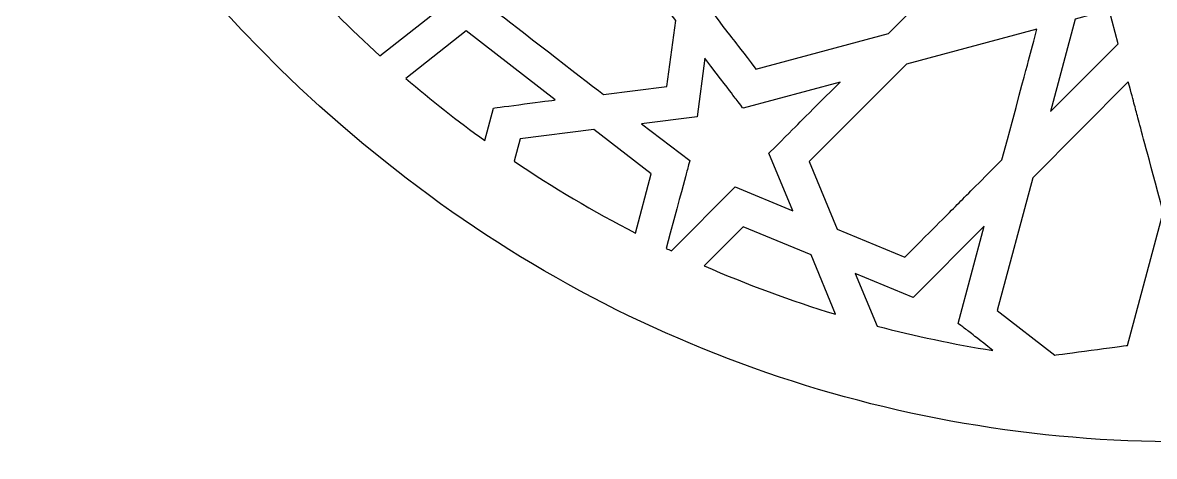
# Model space of a CAD drawing. Header units: millimetres. Extents: x -69 to 66, y -50 to 50.
# Drawn here: x -45.59 to -1.04, y -50.49 to -33.43 of the extents above; entities that cross this region are included whole.
import ezdxf

# ---------------------------------------------------------------- set-up
doc = ezdxf.new("R2010")
doc.units = ezdxf.units.MM
doc.header["$MEASUREMENT"] = 0
doc.layers.add('layer 1', color=7, linetype='Continuous')

msp = doc.modelspace()

# ---------------------------------------------------------------- linework, layer by layer
at = {"layer": 'layer 1', "color": 250}
for points, knots in [([(36.2073, 34.5736), (26.9399, 44.2997), (13.8345, 50.2377), (-0.556, 50.0789), (-0.556, 50.0789), (-47.7627, 49.5589), (-68.7847, -11.4053), (-29.581, -40.2291), (-29.581, -40.2291), (-20.2448, -47.092), (-8.8699, -50.487), (2.8152, -49.8401), (2.8152, -49.8401), (44.4592, -47.5316), (66.2213, 3.0847), (36.2073, 34.5736)], [0, 0, 0, 0, 0.2, 0.2, 0.2, 0.2, 0.4, 0.4, 0.4, 0.4, 0.6, 0.6, 0.6, 0.6, 1, 1, 1, 1]), ([(-18.1, -30.1152), (-18.1, -30.1152), (-12.869, -28.7136), (-12.869, -28.7136), (-12.869, -28.7136), (-12.869, -28.7136), (-7.7371, -30.0892), (-7.7371, -30.0892), (-7.7371, -30.0892), (-7.7371, -30.0892), (-11.5041, -33.856), (-11.5041, -33.856), (-11.5041, -33.856), (-11.5041, -33.856), (-16.7258, -35.2552), (-16.7258, -35.2552), (-16.7258, -35.2552), (-17.8322, -33.8219), (-17.4329, -34.3408), (-18.4772, -32.9797), (-18.4772, -32.9797), (-18.4772, -32.9797), (-18.1, -30.1152), (-18.1, -30.1152)], [0, 0, 0, 0, 0.1428571, 0.1428571, 0.1428571, 0.1428571, 0.2857143, 0.2857143, 0.2857143, 0.2857143, 0.4285714, 0.4285714, 0.4285714, 0.4285714, 0.5714286, 0.5714286, 0.5714286, 0.5714286, 0.7142857, 0.7142857, 0.7142857, 0.7142857, 1, 1, 1, 1]), ([(-34.8244, -31.4264), (-34.8244, -31.4264), (-32.9891, -29.0494), (-32.9891, -29.0494), (-32.9891, -29.0494), (-30.586, -32.1102), (-31.7071, -30.9943), (-29.2176, -32.9169), (-29.2176, -32.9169), (-29.2176, -32.9169), (-31.5244, -34.7285), (-31.5244, -34.7285), (-31.5244, -34.7285), (-32.678, -33.6828), (-33.7792, -32.5804), (-34.8244, -31.4264)], [0, 0, 0, 0, 0.2, 0.2, 0.2, 0.2, 0.4, 0.4, 0.4, 0.4, 0.6, 0.6, 0.6, 0.6, 1, 1, 1, 1]), ([(-23.196, -29.0494), (-23.196, -29.0494), (-19.8837, -33.3386), (-19.8837, -33.3386), (-19.8837, -33.3386), (-19.8837, -33.3386), (-20.2267, -35.9417), (-20.2267, -35.9417), (-20.2267, -35.9417), (-20.2267, -35.9417), (-22.7273, -36.249), (-22.7273, -36.249), (-22.7273, -36.249), (-23.7016, -35.4969), (-26.0813, -33.6595), (-27.0547, -32.9078), (-27.0547, -32.9078), (-24.2601, -30.7139), (-25.3351, -31.7737), (-23.196, -29.0494)], [0, 0, 0, 0, 0.1666667, 0.1666667, 0.1666667, 0.1666667, 0.3333333, 0.3333333, 0.3333333, 0.3333333, 0.5, 0.5, 0.5, 0.5, 0.6666667, 0.6666667, 0.6666667, 0.6666667, 1, 1, 1, 1]), ([(-4.16, -33.2828), (-4.16, -33.2828), (-2.8272, -32.9257), (-2.8272, -32.9257), (-2.8272, -32.9257), (-2.8272, -32.9257), (-2.4716, -34.2533), (-2.4716, -34.2533), (-2.4716, -34.2533), (-2.4716, -34.2533), (-5.1329, -36.915), (-5.1329, -36.915), (-5.1329, -36.915), (-5.1329, -36.915), (-4.16, -33.2828), (-4.16, -33.2828)], [0, 0, 0, 0, 0.2, 0.2, 0.2, 0.2, 0.4, 0.4, 0.4, 0.4, 0.6, 0.6, 0.6, 0.6, 1, 1, 1, 1]), ([(-30.5088, -35.6206), (-30.5088, -35.6206), (-28.1324, -33.7545), (-28.1324, -33.7545), (-28.1324, -33.7545), (-28.1324, -33.7545), (-24.6224, -36.4646), (-24.6224, -36.4646), (-24.6224, -36.4646), (-24.76, -36.4829), (-26.9191, -36.7672), (-27.0568, -36.7852), (-27.0568, -36.7852), (-27.0568, -36.7852), (-27.3995, -38.0643), (-27.3995, -38.0643), (-27.3995, -38.0643), (-28.4705, -37.2929), (-29.5078, -36.4772), (-30.5088, -35.6206)], [0, 0, 0, 0, 0.1666667, 0.1666667, 0.1666667, 0.1666667, 0.3333333, 0.3333333, 0.3333333, 0.3333333, 0.5, 0.5, 0.5, 0.5, 0.6666667, 0.6666667, 0.6666667, 0.6666667, 1, 1, 1, 1]), ([(-10.7992, -35.0618), (-10.7992, -35.0618), (-5.6646, -33.686), (-5.6646, -33.686), (-5.6646, -33.686), (-6.0773, -35.2259), (-5.7993, -34.1884), (-7.0411, -38.8228), (-7.0411, -38.8228), (-9.131, -40.9127), (-8.3682, -40.15), (-10.8705, -42.6522), (-10.8705, -42.6522), (-10.8705, -42.6522), (-13.5269, -41.5522), (-13.5269, -41.5522), (-13.5269, -41.5522), (-13.5269, -41.5522), (-14.6286, -38.8917), (-14.6286, -38.8917), (-14.6286, -38.8917), (-14.6286, -38.8917), (-10.7992, -35.0618), (-10.7992, -35.0618)], [0, 0, 0, 0, 0.1428571, 0.1428571, 0.1428571, 0.1428571, 0.2857143, 0.2857143, 0.2857143, 0.2857143, 0.4285714, 0.4285714, 0.4285714, 0.4285714, 0.5714286, 0.5714286, 0.5714286, 0.5714286, 0.7142857, 0.7142857, 0.7142857, 0.7142857, 1, 1, 1, 1]), ([(-15.2761, -40.8277), (-15.2761, -40.8277), (-17.5384, -39.8903), (-17.5384, -39.8903), (-17.5384, -39.8903), (-17.5384, -39.8903), (-20.0521, -42.4043), (-20.0521, -42.4043), (-20.0521, -42.4043), (-20.1206, -42.3718), (-20.1895, -42.3408), (-20.2577, -42.3082), (-20.2577, -42.3082), (-19.3289, -38.8419), (-19.4793, -39.401), (-19.3311, -38.8564), (-19.3311, -38.8564), (-19.3311, -38.8564), (-19.3325, -38.8549), (-19.3325, -38.8549), (-19.3325, -38.8549), (-19.3325, -38.8549), (-19.3325, -38.8546), (-19.3325, -38.8546), (-19.3325, -38.8546), (-19.3325, -38.8546), (-21.2246, -37.4028), (-21.2246, -37.4028), (-21.2246, -37.4028), (-21.2246, -37.4028), (-19.0437, -37.1348), (-19.0437, -37.1348), (-19.0437, -37.1348), (-19.0437, -37.1348), (-18.7399, -34.8284), (-18.7399, -34.8284), (-18.7399, -34.8284), (-17.3509, -36.638), (-17.6695, -36.2233), (-17.2488, -36.7707), (-17.2488, -36.7707), (-17.2488, -36.7707), (-17.2438, -36.7694), (-17.2438, -36.7694), (-17.2438, -36.7694), (-17.2438, -36.7694), (-17.232, -36.7852), (-17.232, -36.7852), (-17.232, -36.7852), (-17.232, -36.7852), (-17.2315, -36.7852), (-17.2315, -36.7852), (-17.2315, -36.7852), (-17.2315, -36.7852), (-13.4094, -35.761), (-13.4094, -35.761), (-13.4094, -35.761), (-15.3461, -37.6979), (-14.7317, -37.0833), (-16.213, -38.565), (-16.213, -38.565), (-16.213, -38.565), (-15.2761, -40.8277), (-15.2761, -40.8277)], [0, 0, 0, 0, 0.0588235, 0.0588235, 0.0588235, 0.0588235, 0.1176471, 0.1176471, 0.1176471, 0.1176471, 0.1764706, 0.1764706, 0.1764706, 0.1764706, 0.2352941, 0.2352941, 0.2352941, 0.2352941, 0.2941176, 0.2941176, 0.2941176, 0.2941176, 0.3529412, 0.3529412, 0.3529412, 0.3529412, 0.4117647, 0.4117647, 0.4117647, 0.4117647, 0.4705882, 0.4705882, 0.4705882, 0.4705882, 0.5294118, 0.5294118, 0.5294118, 0.5294118, 0.5882353, 0.5882353, 0.5882353, 0.5882353, 0.6470588, 0.6470588, 0.6470588, 0.6470588, 0.7058824, 0.7058824, 0.7058824, 0.7058824, 0.7647059, 0.7647059, 0.7647059, 0.7647059, 0.8235294, 0.8235294, 0.8235294, 0.8235294, 0.8823529, 0.8823529, 0.8823529, 0.8823529, 1, 1, 1, 1]), ([(-4.9594, -46.5011), (-4.9594, -46.5011), (-7.2341, -44.7551), (-7.2341, -44.7551), (-7.2341, -44.7551), (-7.2341, -44.7551), (-5.8325, -39.5249), (-5.8325, -39.5249), (-5.8325, -39.5249), (-5.8325, -39.5249), (-2.0676, -35.7604), (-2.0676, -35.7604), (-2.0676, -35.7604), (-1.5857, -37.5588), (-1.9346, -36.2563), (-0.6929, -40.8926), (-0.6929, -40.8926), (-0.6929, -40.8926), (-2.0944, -46.1236), (-2.0944, -46.1236), (-2.0944, -46.1236), (-2.2701, -46.1469), (-4.8084, -46.4809), (-4.9594, -46.5011)], [0, 0, 0, 0, 0.1428571, 0.1428571, 0.1428571, 0.1428571, 0.2857143, 0.2857143, 0.2857143, 0.2857143, 0.4285714, 0.4285714, 0.4285714, 0.4285714, 0.5714286, 0.5714286, 0.5714286, 0.5714286, 0.7142857, 0.7142857, 0.7142857, 0.7142857, 1, 1, 1, 1]), ([(-26.2412, -38.8757), (-26.2412, -38.8757), (-26.0041, -37.9906), (-26.0041, -37.9906), (-26.0041, -37.9906), (-26.0041, -37.9906), (-23.1074, -37.6344), (-23.1074, -37.6344), (-23.1074, -37.6344), (-23.1074, -37.6344), (-20.8485, -39.3784), (-20.8485, -39.3784), (-20.8485, -39.3784), (-20.8485, -39.3784), (-21.4715, -41.7035), (-21.4715, -41.7035), (-21.4715, -41.7035), (-23.12, -40.853), (-24.7128, -39.9087), (-26.2412, -38.8757)], [0, 0, 0, 0, 0.1666667, 0.1666667, 0.1666667, 0.1666667, 0.3333333, 0.3333333, 0.3333333, 0.3333333, 0.5, 0.5, 0.5, 0.5, 0.6666667, 0.6666667, 0.6666667, 0.6666667, 1, 1, 1, 1]), ([(-18.7605, -42.992), (-18.7605, -42.992), (-17.2267, -41.4581), (-17.2267, -41.4581), (-17.2267, -41.4581), (-17.2267, -41.4581), (-14.5574, -42.564), (-14.5574, -42.564), (-14.5574, -42.564), (-14.5574, -42.564), (-13.5904, -44.898), (-13.5904, -44.898), (-13.5904, -44.898), (-15.36, -44.3622), (-17.0855, -43.7243), (-18.7605, -42.992)], [0, 0, 0, 0, 0.2, 0.2, 0.2, 0.2, 0.4, 0.4, 0.4, 0.4, 0.6, 0.6, 0.6, 0.6, 1, 1, 1, 1]), ([(-11.9602, -45.3602), (-11.9602, -45.3602), (-12.8175, -43.2919), (-12.8175, -43.2919), (-12.8175, -43.2919), (-12.8175, -43.2919), (-10.5417, -44.2341), (-10.5417, -44.2341), (-10.5417, -44.2341), (-10.5417, -44.2341), (-10.5414, -44.2341), (-10.5414, -44.2341), (-10.5414, -44.2341), (-10.5414, -44.2341), (-7.7403, -41.4327), (-7.7403, -41.4327), (-7.7403, -41.4327), (-7.7403, -41.4327), (-8.7648, -45.2553), (-8.7648, -45.2553), (-8.7648, -45.2553), (-8.7648, -45.2553), (-8.7471, -45.2688), (-8.7471, -45.2688), (-8.7471, -45.2688), (-8.7471, -45.2688), (-8.7475, -45.2702), (-8.7475, -45.2702), (-8.7475, -45.2702), (-8.2257, -45.6703), (-8.5196, -45.4414), (-7.3999, -46.3204), (-7.3999, -46.3204), (-8.9464, -46.0749), (-10.4676, -45.7535), (-11.9602, -45.3602)], [0, 0, 0, 0, 0.1, 0.1, 0.1, 0.1, 0.2, 0.2, 0.2, 0.2, 0.3, 0.3, 0.3, 0.3, 0.4, 0.4, 0.4, 0.4, 0.5, 0.5, 0.5, 0.5, 0.6, 0.6, 0.6, 0.6, 0.7, 0.7, 0.7, 0.7, 0.8, 0.8, 0.8, 0.8, 1, 1, 1, 1])]:
    msp.add_open_spline(points, degree=3, knots=knots, dxfattribs=at)

doc.saveas('drawing.dxf')
